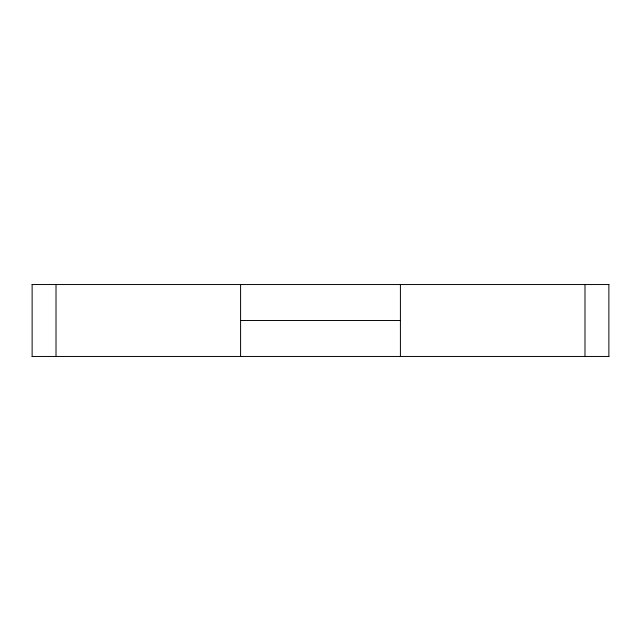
<?xml version="1.0" encoding="UTF-8"?>
<svg xmlns="http://www.w3.org/2000/svg" width="641" height="641" viewBox="0 0 641 641"><rect width="100%" height="100%" fill="white"/><g stroke="black" fill="none" stroke-linecap="round" stroke-linejoin="round"><path stroke-width="0.96" d="M32.13 284.54L32.13 356.46M608.87 284.54L608.87 356.46M32.05 284.54L608.95 284.54M240.591 320.5L400.409 320.5M32.05 356.46L608.95 356.46M584.985 284.54L584.985 356.46M400.409 284.54L400.409 356.46M240.591 284.54L240.591 356.46M56.015 284.54L56.015 356.46"/></g></svg>
